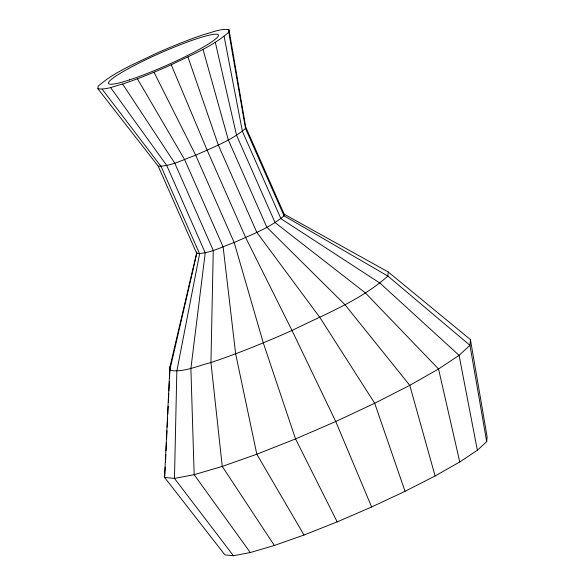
<?xml version="1.0" encoding="UTF-8"?>
<svg xmlns="http://www.w3.org/2000/svg" width="585" height="585" viewBox="0 0 585 585"><rect width="100%" height="100%" fill="white"/><g stroke="black" fill="none" stroke-linecap="round" stroke-linejoin="round"><path stroke-width="0.88" d="M165.255 467.13L164.553 477.397L224.911 554.872L233.43 555.75L250.292 552.54L274.365 545.469L304.003 535.019L337.187 521.886L371.643 506.983L405.047 491.32L435.101 475.963L459.766 461.96L477.36 450.26L486.683 441.675L487.108 436.768L470.442 339.607L388.228 271.966L284.171 214.176L245.656 126.85L228.991 29.689C220.508 28.336 212.34 32.46 204.26 34.391C187.719 39.941 171.566 46.551 155.625 53.63C135.976 63.421 114.667 71.516 98.104 86.287L97.892 88.737L158.257 166.22L196.772 253.539L169.738 370.385L164.553 477.397L174.484 478.42L194.161 474.676L222.249 466.428L256.822 454.223L295.535 438.911L335.739 421.522L374.7 403.248L409.771 385.332L438.545 368.996L459.071 355.351L469.952 345.325L470.442 339.607M165.475 462.589L165.869 454.413M166.038 450.779L166.432 442.604M166.608 438.969L166.996 430.794M167.171 427.167L167.61 418.078M167.778 414.451L168.173 406.275M168.348 402.641L168.78 393.551M168.911 390.831L169.35 381.749M169.518 378.115L170.089 366.305L196.911 251.908M170.089 366.305L169.738 370.385C183.865 372.645 197.481 365.764 210.951 362.554C238.519 353.303 265.444 342.283 292.01 330.481C324.755 314.167 360.272 300.675 387.877 276.054L388.228 271.966M486.683 441.675L469.952 345.325L387.877 276.054L284.025 215.806L245.517 128.488L228.779 32.138L228.991 29.689M245.656 126.85L245.517 128.488C231.06 140.744 212.721 147.376 195.683 155.222C183.507 159.332 171.346 166.389 158.257 166.22M284.171 214.176L284.025 215.806C269.568 228.07 251.236 234.695 234.197 242.548C222.022 246.651 209.861 253.707 196.772 253.539M97.892 88.737C106.375 90.09 114.543 85.966 122.623 84.043C139.164 78.492 155.317 71.875 171.259 64.796C190.907 55.012 212.216 46.91 228.779 32.138M102.148 89.176L161.094 166.513L199.609 253.831L176.831 371.117L174.484 478.42L233.43 555.75M110.587 87.575L166.718 165.445L205.233 252.764L190.886 368.448L194.161 474.676L250.292 552.54M122.623 84.043L174.739 163.083L213.254 250.409L210.951 362.554L222.249 466.428L274.365 545.469M137.438 78.814L184.619 159.603L223.134 246.921L235.645 353.837L256.822 454.223L304.003 535.019M154.03 72.247L195.683 155.222L234.197 242.548L263.294 342.905L295.535 438.911L337.187 521.886M371.643 506.983L335.739 421.522L292.01 330.481L245.678 237.576L207.17 150.257L171.259 64.796M405.047 491.32L374.7 403.248L319.841 317.428L256.815 232.355L218.3 145.036L187.96 56.964M435.101 475.963L409.771 385.332L344.894 304.631L266.833 227.236L228.318 139.917L202.988 49.286M459.766 461.96L438.545 368.996L365.442 292.961L275.052 222.571L236.545 135.252L215.324 42.281M477.36 450.26L459.071 355.351L380.111 283.213L280.917 218.673L242.409 131.347L224.121 36.438M129.424 79.904A60.043 6.903 -23.8 0 0 217.891 36.65A60.043 6.903 -23.8 0 0 143.011 61.089A60.043 6.903 -23.8 0 0 129.424 79.904"/></g></svg>
